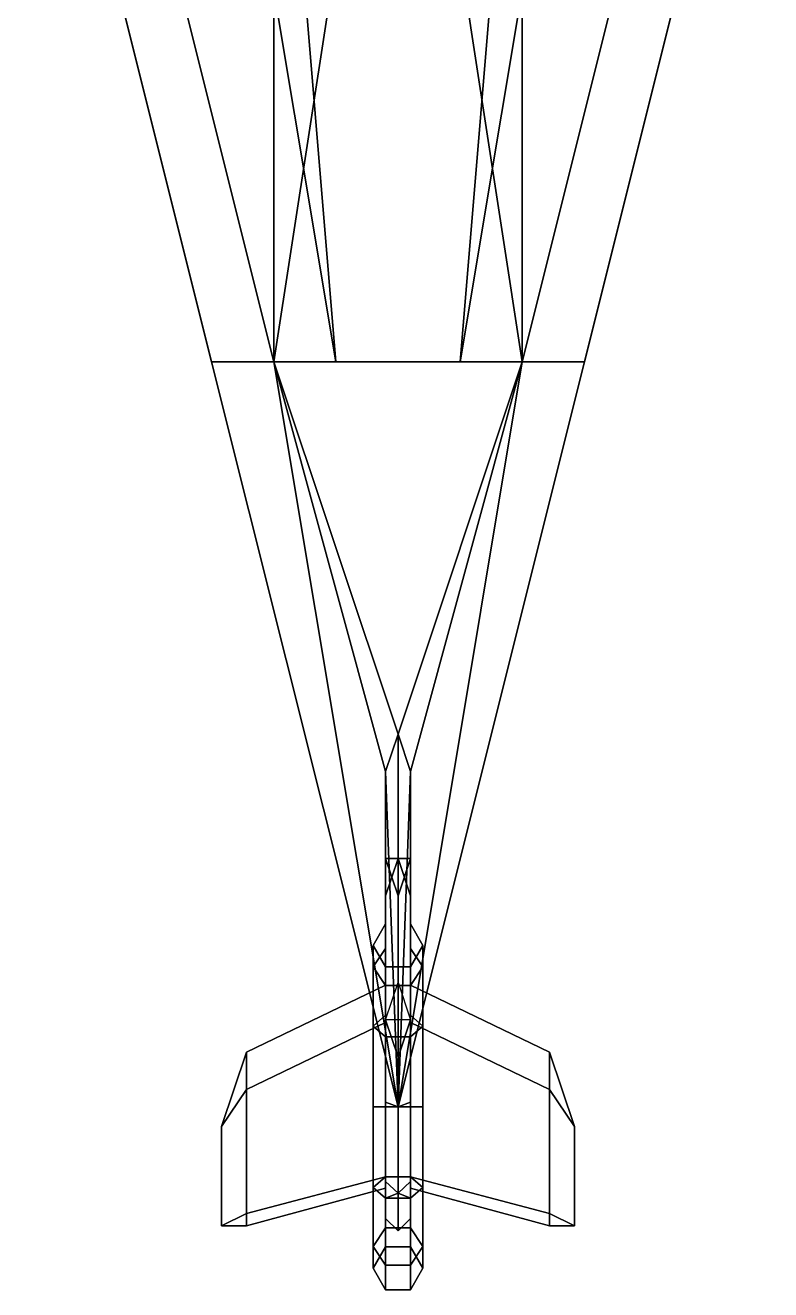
# Model space of a CAD drawing. Extents: x -3.5 to 2, y -9.7 to 4.8.
# Drawn here: x -1.5 to 1.5, y -9.74 to -4.65 of the extents above; entities that cross this region are included whole.
import ezdxf

# ---------------------------------------------------------------- set-up
doc = ezdxf.new("R2010")
doc.units = 0
doc.layers.get('0').update_dxf_attribs({"linetype": 'CONTINUOUS'})

msp = doc.modelspace()

# ---------------------------------------------------------------- linework, layer by layer
for points in [[(-0.5, -2.616, 3.25), (-0.866, -2.25, 3.25), (-1.25, -3, 2.5), (-0.5, -6, 2.5)], [(0.866, -2.25, 3.25), (0.5, -2.616, 3.25), (0.5, -6, 2.5), (1.25, -3, 2.5)], [(0, -2.75, 3.25), (-0.5, -2.616, 3.25), (-0.5, -6, 2.5)], [(0.5, -2.616, 3.25), (0, -2.75, 3.25), (0.5, -6, 2.5)], [(0, -2.75, 3.25), (-0.5, -6, 2.5), (-0.5, -6, 2.5), (0.5, -6, 2.5)], [(-1.25, -3, 1), (-0.5, -6, 1.75), (-0.75, -6, 2), (-1.5, -3, 1.25)], [(-1.5, -3, 2.25), (-0.75, -6, 2.25), (-0.5, -6, 2.5), (-1.25, -3, 2.5)], [(-1.5, -3, 2.25), (-1.5, -3, 2.2), (-0.75, -6, 2.25), (-1.5, -3, 2.25)], [(-1.5, -3, 2.2), (-1.125, -4.5, 1.85), (-0.75, -6, 2.25), (-1.5, -3, 2.2)], [(-1.5, -3, 1.25), (-0.75, -6, 2), (-1.125, -4.5, 1.85), (-1.5, -3, 1.25)], [(1.25, -3, 1), (0.5, -6, 1.75), (-0.5, -6, 1.75), (-1.25, -3, 1)], [(-0.5, -3), (-0.25, -6, 1.5), (-0.25, -6, 1.75), (-0.75, -3, 1)], [(-0.75, -3, 1), (-0.25, -6, 1.75), (0.25, -6, 1.75), (0.75, -3, 1)], [(0.5, -3), (0.25, -6, 1.5), (-0.25, -6, 1.5), (-0.5, -3)], [(0.25, -6, 1.75), (0.25, -6, 1.5), (0.5, -3), (0.75, -3, 1)], [(0.75, -6, 2), (0.5, -6, 1.75), (1.25, -3, 1), (1.5, -3, 1.25)], [(0.5, -6, 2.5), (0.75, -6, 2.25), (1.5, -3, 2.25), (1.25, -3, 2.5)], [(1.5, -3, 2.25), (0.75, -6, 2.25), (0.75, -6, 2.25), (1.5, -3, 2.2)], [(1.5, -3, 2.2), (0.75, -6, 2.25), (0.75, -6, 2.25), (1.125, -4.5, 1.85)], [(1.125, -4.5, 1.85), (0.75, -6, 2), (1.5, -3, 1.25), (1.125, -4.5, 1.85)], [(-1.125, -4.5, 1.85), (-0.75, -6, 2), (-0.75, -6, 2.25), (-1.125, -4.5, 1.85)], [(0.75, -6, 2.25), (0.75, -6, 2), (1.125, -4.5, 1.85)], [(-0.75, -6, 2), (-0.5, -6, 1.75), (0, -9, 2)], [(-0.75, -6, 2.25), (-0.75, -6, 2), (0, -9, 2), (0, -9, 2.25)], [(-0.75, -6, 2.25), (0, -9, 2.25), (0, -9, 2.25), (-0.5, -6, 2.5)], [(0, -9, 2), (-0.5, -6, 1.75), (0.5, -6, 1.75), (0, -9, 2)], [(-0.5, -6, 2.5), (0, -7.5, 2.4), (0, -7.5, 2.4), (0.5, -6, 2.5)], [(0, -7.5, 2.4), (-0.5, -6, 2.5), (-0.5, -6, 2.5), (-0.05, -7.65, 2.4)], [(-0.05, -7.65, 2.4), (-0.5, -6, 2.5), (-0.5, -6, 2.5), (0, -9, 2.25)], [(-0.25, -6, 1.75), (-0.25, -6, 1.5), (0.25, -6, 1.5), (0.25, -6, 1.75)], [(0, -9, 2), (0.5, -6, 1.75), (0.75, -6, 2), (0, -9, 2)], [(0, -9, 2), (0.75, -6, 2), (0.75, -6, 2.25), (0, -9, 2.25)], [(0, -9, 2.25), (0, -9, 2.25), (0.75, -6, 2.25), (0.5, -6, 2.5)], [(0.05, -7.65, 2.4), (0.5, -6, 2.5), (0.5, -6, 2.5), (0, -7.5, 2.4)], [(0, -9, 2.25), (0.5, -6, 2.5), (0.5, -6, 2.5), (0.05, -7.65, 2.4)], [(0, -8, 3), (0, -7.5, 2.4), (-0.05, -7.65, 2.4), (-0.05, -8.15, 3)], [(0.05, -8.15, 3), (0.05, -7.65, 2.4), (0, -7.5, 2.4), (0, -8, 3)], [(-0.05, -7.65, 2.4), (-0.05, -8.6317, 2.6121), (-0.05, -8.3621, 2.8817), (-0.05, -8.15, 3)], [(0, -9, 2.25), (-0.05, -8.9821, 2.5182), (-0.05, -8.6317, 2.6121), (-0.05, -7.65, 2.4)], [(0.05, -8.9821, 2.5182), (0, -9, 2.25), (0.05, -7.65, 2.4), (0.05, -8.6317, 2.6121)], [(0.05, -8.6317, 2.6121), (0.05, -7.65, 2.4), (0.05, -8.15, 3), (0.05, -8.3621, 2.8817)], [(0, -8.5, 4.5), (0, -8, 3), (-0.05, -8.15, 3), (-0.05, -8.65, 4.5)], [(-0.05, -8, 4.5), (-0.05, -8.65, 4.5), (0, -8.8, 4.6), (0, -8.15, 4.6)], [(0.05, -8, 4.5), (-0.05, -8, 4.5), (0, -8.15, 4.6), (0.05, -8, 4.5)], [(0.05, -8, 4.5), (0.05, -8.65, 4.5), (-0.05, -8.65, 4.5), (-0.05, -8, 4.5)], [(0.05, -8.65, 4.5), (0.05, -8.15, 3), (0, -8, 3), (0, -8.5, 4.5)], [(0, -8.15, 4.6), (0, -8.8, 4.6), (0.05, -8.65, 4.5), (0.05, -8, 4.5)], [(-0.05, -8.15, 3), (-0.05, -8.2634, 3.25), (-0.05, -8.3621, 3.6183), (-0.05, -8.65, 4.5)], [(-0.05, -8.15, 3), (-0.05, -8.3621, 2.8817), (-0.05, -8.2634, 3.25), (-0.05, -8.15, 3)], [(0.05, -8.3621, 2.8817), (0.05, -8.15, 3), (0.05, -8.15, 3), (0.05, -8.2634, 3.25)], [(0.05, -8.2634, 3.25), (0.05, -8.15, 3), (0.05, -8.65, 4.5), (0.05, -8.3621, 3.6183)], [(-0.05, -8.3621, 2.8817), (-0.1, -8.4371, 2.925), (-0.1, -8.35, 3.25), (-0.05, -8.2634, 3.25)], [(-0.05, -8.2634, 3.25), (-0.1, -8.35, 3.25), (-0.1, -8.4371, 3.575), (-0.05, -8.3621, 3.6183)], [(0.1, -8.4371, 2.925), (0.05, -8.3621, 2.8817), (0.05, -8.2634, 3.25), (0.1, -8.35, 3.25)], [(0.1, -8.35, 3.25), (0.05, -8.2634, 3.25), (0.05, -8.3621, 3.6183), (0.1, -8.4371, 3.575)], [(-0.1, -8.4371, 2.925), (-0.05, -8.5121, 2.9683), (-0.05, -8.4366, 3.25), (-0.1, -8.35, 3.25)], [(-0.1, -8.35, 3.25), (-0.05, -8.4366, 3.25), (-0.05, -8.5121, 3.5317), (-0.1, -8.4371, 3.575)], [(-0.05, -8.6317, 2.6121), (-0.1, -8.675, 2.6871), (-0.1, -8.4371, 2.925), (-0.05, -8.3621, 2.8817)], [(-0.05, -8.3621, 3.6183), (-0.1, -8.4371, 3.575), (-0.1, -8.675, 3.8129), (-0.05, -8.6317, 3.8879)], [(-0.05, -8.65, 4.5), (-0.05, -8.3621, 3.6183), (-0.05, -8.6317, 3.8879), (-0.05, -8.65, 4.5)], [(0.05, -8.5121, 2.9683), (0.1, -8.4371, 2.925), (0.1, -8.35, 3.25), (0.05, -8.4366, 3.25)], [(0.05, -8.4366, 3.25), (0.1, -8.35, 3.25), (0.1, -8.4371, 3.575), (0.05, -8.5121, 3.5317)], [(0.1, -8.675, 2.6871), (0.05, -8.6317, 2.6121), (0.05, -8.3621, 2.8817), (0.1, -8.4371, 2.925)], [(0.1, -8.4371, 3.575), (0.05, -8.3621, 3.6183), (0.05, -8.6317, 3.8879), (0.1, -8.675, 3.8129)], [(0.05, -8.3621, 3.6183), (0.05, -8.3621, 3.6183), (0.05, -8.65, 4.5), (0.05, -8.6317, 3.8879)], [(-0.1, -8.675, 2.6871), (-0.05, -8.7183, 2.7621), (-0.05, -8.5121, 2.9683), (-0.1, -8.4371, 2.925)], [(-0.1, -8.4371, 3.575), (-0.05, -8.5121, 3.5317), (-0.05, -8.7183, 3.7379), (-0.1, -8.675, 3.8129)], [(-0.05, -8.5121, 2.9683), (0.05, -8.5121, 2.9683), (0.05, -8.4366, 3.25), (-0.05, -8.4366, 3.25)], [(-0.05, -8.4366, 3.25), (0.05, -8.4366, 3.25), (0.05, -8.5121, 3.5317), (-0.05, -8.5121, 3.5317)], [(0.05, -8.7183, 2.7621), (0.1, -8.675, 2.6871), (0.1, -8.4371, 2.925), (0.05, -8.5121, 2.9683)], [(0.05, -8.5121, 3.5317), (0.1, -8.4371, 3.575), (0.1, -8.675, 3.8129), (0.05, -8.7183, 3.7379)], [(-0.61, -8.78, 4.05), (-0.05, -8.51, 4.05), (-0.05, -8.66, 4), (-0.61, -8.93, 4)], [(-0.61, -8.93, 4.1), (-0.05, -8.66, 4.1), (-0.05, -8.51, 4.05), (-0.61, -8.78, 4.05)], [(-0.05, -8.7183, 2.7621), (0.05, -8.7183, 2.7621), (0.05, -8.5121, 2.9683), (-0.05, -8.5121, 2.9683)], [(-0.05, -8.5121, 3.5317), (0.05, -8.5121, 3.5317), (0.05, -8.7183, 3.7379), (-0.05, -8.7183, 3.7379)], [(0.61, -8.78, 4.05), (0.05, -8.51, 4.05), (0.05, -8.66, 4.1), (0.61, -8.93, 4.1)], [(0.61, -8.93, 4), (0.05, -8.66, 4), (0.05, -8.51, 4.05), (0.61, -8.78, 4.05)], [(-0.05, -9, 2.5134), (-0.1, -9, 2.6), (-0.1, -8.675, 2.6871), (-0.05, -8.6317, 2.6121)], [(-0.05, -8.6317, 3.8879), (-0.1, -8.675, 3.8129), (-0.1, -9, 3.9), (-0.05, -9, 3.9866)], [(-0.05, -8.65, 4.5), (-0.05, -8.6317, 3.8879), (-0.05, -9, 3.9866), (-0.05, -9.45, 4.5)], [(-0.05, -8.65, 4.5), (-0.05, -9.45, 4.5), (0, -9.5, 4.6), (0, -8.8, 4.6)], [(0, -8.8, 4.6), (0, -9.5, 4.6), (0.05, -9.45, 4.5), (0.05, -8.65, 4.5)], [(0.1, -9, 2.6), (0.05, -9, 2.5134), (0.05, -8.6317, 2.6121), (0.1, -8.675, 2.6871)], [(0.1, -8.675, 3.8129), (0.05, -8.6317, 3.8879), (0.05, -9, 3.9866), (0.1, -9, 3.9)], [(0.05, -8.6317, 3.8879), (0.05, -8.65, 4.5), (0.05, -9.45, 4.5), (0.05, -9, 3.9866)], [(-0.61, -9.43, 4.1), (-0.05, -9.2815, 4.1), (-0.05, -8.66, 4.1), (-0.61, -8.93, 4.1)], [(-0.61, -8.93, 4), (-0.05, -8.66, 4), (-0.05, -9.2815, 4), (-0.61, -9.43, 4)], [(-0.1, -9, 2.6), (-0.05, -9, 2.6866), (-0.05, -8.7183, 2.7621), (-0.1, -8.675, 2.6871)], [(-0.1, -8.675, 3.8129), (-0.05, -8.7183, 3.7379), (-0.05, -9, 3.8134), (-0.1, -9, 3.9)], [(0.61, -8.93, 4.1), (0.05, -8.66, 4.1), (0.05, -9.2815, 4.1), (0.61, -9.43, 4.1)], [(0.61, -9.43, 4), (0.05, -9.2815, 4), (0.05, -8.66, 4), (0.61, -8.93, 4)], [(0.05, -9, 2.6866), (0.1, -9, 2.6), (0.1, -8.675, 2.6871), (0.05, -8.7183, 2.7621)], [(0.05, -8.7183, 3.7379), (0.1, -8.675, 3.8129), (0.1, -9, 3.9), (0.05, -9, 3.8134)], [(-0.05, -9, 2.6866), (0.05, -9, 2.6866), (0.05, -8.7183, 2.7621), (-0.05, -8.7183, 2.7621)], [(-0.05, -8.7183, 3.7379), (0.05, -8.7183, 3.7379), (0.05, -9, 3.8134), (-0.05, -9, 3.8134)], [(-0.71, -9.08, 4.05), (-0.71, -9.08, 4.05), (-0.61, -8.93, 4.1), (-0.61, -8.78, 4.05)], [(-0.61, -8.78, 4.05), (-0.61, -8.93, 4), (-0.71, -9.08, 4.05)], [(0.71, -9.08, 4.05), (0.71, -9.08, 4.05), (0.61, -8.93, 4), (0.61, -8.78, 4.05)], [(0.61, -8.78, 4.05), (0.61, -8.93, 4.1), (0.71, -9.08, 4.05)], [(-0.61, -8.93, 4), (-0.61, -9.43, 4), (-0.71, -9.48, 4.05), (-0.71, -9.08, 4.05)], [(-0.71, -9.08, 4.05), (-0.71, -9.48, 4.05), (-0.61, -9.43, 4.1), (-0.61, -8.93, 4.1)], [(0.71, -9.08, 4.05), (0.71, -9.48, 4.05), (0.61, -9.43, 4), (0.61, -8.93, 4)], [(0.61, -8.93, 4.1), (0.61, -9.43, 4.1), (0.71, -9.48, 4.05), (0.71, -9.08, 4.05)], [(-0.1, -9.325, 2.6871), (-0.05, -9.2817, 2.7621), (-0.05, -9, 2.6866), (-0.1, -9, 2.6)], [(-0.05, -9.3683, 2.6121), (-0.1, -9.325, 2.6871), (-0.1, -9, 2.6), (-0.05, -9, 2.5134)], [(-0.1, -9, 3.9), (-0.05, -9, 3.8134), (-0.05, -9.2817, 3.7379), (-0.1, -9.325, 3.8129)], [(-0.05, -9, 3.9866), (-0.1, -9, 3.9), (-0.1, -9.325, 3.8129), (-0.05, -9.3683, 3.8879)], [(-0.05, -8.9821, 2.5182), (0, -9, 2.25), (0, -9, 2.25), (0, -9, 2.5134)], [(0, -9, 2.5134), (-0.05, -9, 2.5134), (-0.05, -9, 2.5134), (-0.05, -8.9821, 2.5182)], [(-0.05, -9.2817, 2.7621), (0.05, -9.2817, 2.7621), (0.05, -9, 2.6866), (-0.05, -9, 2.6866)], [(0.05, -9.3683, 2.6121), (-0.05, -9.3683, 2.6121), (-0.05, -9, 2.5134), (0.05, -9, 2.5134)], [(-0.05, -9, 3.8134), (0.05, -9, 3.8134), (0.05, -9.2817, 3.7379), (-0.05, -9.2817, 3.7379)], [(-0.05, -9.45, 4.5), (-0.05, -9, 3.9866), (-0.05, -9.3015, 3.9058), (-0.05, -9.45, 4.5)], [(0.05, -9, 2.5134), (0, -9, 2.5134), (0, -9, 2.5134), (0.05, -8.9821, 2.5182)], [(0, -9, 2.5134), (0, -9, 2.25), (0, -9, 2.25), (0.05, -8.9821, 2.5182)], [(0.05, -9.2817, 2.7621), (0.1, -9.325, 2.6871), (0.1, -9, 2.6), (0.05, -9, 2.6866)], [(0.1, -9.325, 2.6871), (0.05, -9.3683, 2.6121), (0.05, -9, 2.5134), (0.1, -9, 2.6)], [(0.05, -9, 3.8134), (0.1, -9, 3.9), (0.1, -9.325, 3.8129), (0.05, -9.2817, 3.7379)], [(0.1, -9, 3.9), (0.05, -9, 3.9866), (0.05, -9.3683, 3.8879), (0.1, -9.325, 3.8129)], [(0.05, -9, 3.9866), (0.05, -9.45, 4.5), (0.05, -9.45, 4.5), (0.05, -9.3015, 3.9058)], [(-0.61, -9.43, 4), (-0.05, -9.2815, 4), (-0.05, -9.3283, 4.05), (-0.61, -9.48, 4.05)], [(-0.61, -9.48, 4.05), (-0.05, -9.3283, 4.05), (-0.05, -9.2815, 4.1), (-0.61, -9.43, 4.1)], [(-0.1, -9.5629, 2.925), (-0.05, -9.4879, 2.9683), (-0.05, -9.2817, 2.7621), (-0.1, -9.325, 2.6871)], [(-0.1, -9.325, 3.8129), (-0.05, -9.2817, 3.7379), (-0.05, -9.4879, 3.5317), (-0.1, -9.5629, 3.575)], [(-0.05, -9.4879, 2.9683), (0.05, -9.4879, 2.9683), (0.05, -9.2817, 2.7621), (-0.05, -9.2817, 2.7621)], [(-0.05, -9.2817, 3.7379), (0.05, -9.2817, 3.7379), (0.05, -9.4879, 3.5317), (-0.05, -9.4879, 3.5317)], [(-0.05, -9.45, 4.5), (-0.05, -9.3015, 3.9058), (0, -9.3483, 3.8933), (0, -9.5, 4.5)], [(-0.05, -9.3015, 3.9058), (-0.05, -9.3015, 3.9058), (-0.05, -9.3683, 3.8879), (0, -9.3483, 3.8933)], [(0, -9.5, 4.5), (0, -9.3483, 3.8933), (0.05, -9.3015, 3.9058), (0.05, -9.45, 4.5)], [(0.05, -9.3015, 3.9058), (0.05, -9.3015, 3.9058), (0, -9.3483, 3.8933), (0.05, -9.3683, 3.8879)], [(0.61, -9.43, 4.1), (0.05, -9.2815, 4.1), (0.05, -9.3283, 4.05), (0.61, -9.48, 4.05)], [(0.61, -9.48, 4.05), (0.05, -9.3283, 4.05), (0.05, -9.2815, 4), (0.61, -9.43, 4)], [(0.05, -9.4879, 2.9683), (0.1, -9.5629, 2.925), (0.1, -9.325, 2.6871), (0.05, -9.2817, 2.7621)], [(0.05, -9.2817, 3.7379), (0.1, -9.325, 3.8129), (0.1, -9.5629, 3.575), (0.05, -9.4879, 3.5317)], [(-0.05, -9.6379, 2.8817), (-0.1, -9.5629, 2.925), (-0.1, -9.325, 2.6871), (-0.05, -9.3683, 2.6121)], [(-0.05, -9.3683, 3.8879), (-0.1, -9.325, 3.8129), (-0.1, -9.5629, 3.575), (-0.05, -9.6379, 3.6183)], [(0, -9.3483, 3.8933), (0, -9.3483, 3.8933), (-0.05, -9.3683, 3.8879), (0.05, -9.3683, 3.8879)], [(0.1, -9.5629, 2.925), (0.05, -9.6379, 2.8817), (0.05, -9.3683, 2.6121), (0.1, -9.325, 2.6871)], [(0.1, -9.325, 3.8129), (0.05, -9.3683, 3.8879), (0.05, -9.6379, 3.6183), (0.1, -9.5629, 3.575)], [(0.05, -9.6379, 2.8817), (-0.05, -9.6379, 2.8817), (-0.05, -9.3683, 2.6121), (0.05, -9.3683, 2.6121)], [(0.05, -9.3683, 3.8879), (-0.05, -9.3683, 3.8879), (-0.05, -9.6379, 3.6183), (0.05, -9.6379, 3.6183)], [(-0.61, -9.43, 4), (-0.61, -9.48, 4.05), (-0.61, -9.48, 4.05), (-0.71, -9.48, 4.05)], [(-0.71, -9.48, 4.05), (-0.61, -9.48, 4.05), (-0.61, -9.48, 4.05), (-0.61, -9.43, 4.1)], [(-0.05, -9.45, 4.5), (0, -9.5, 4.5), (0, -9.5, 4.5), (0, -9.5, 4.6)], [(0, -9.5, 4.6), (0, -9.5, 4.5), (0, -9.5, 4.5), (0.05, -9.45, 4.5)], [(0.71, -9.48, 4.05), (0.61, -9.48, 4.05), (0.61, -9.48, 4.05), (0.61, -9.43, 4)], [(0.61, -9.43, 4.1), (0.61, -9.48, 4.05), (0.61, -9.48, 4.05), (0.71, -9.48, 4.05)], [(-0.1, -9.65, 3.25), (-0.05, -9.5634, 3.25), (-0.05, -9.4879, 2.9683), (-0.1, -9.5629, 2.925)], [(-0.1, -9.5629, 3.575), (-0.05, -9.4879, 3.5317), (-0.05, -9.5634, 3.25), (-0.1, -9.65, 3.25)], [(-0.05, -9.5634, 3.25), (0.05, -9.5634, 3.25), (0.05, -9.4879, 2.9683), (-0.05, -9.4879, 2.9683)], [(-0.05, -9.4879, 3.5317), (0.05, -9.4879, 3.5317), (0.05, -9.5634, 3.25), (-0.05, -9.5634, 3.25)], [(0.05, -9.5634, 3.25), (0.1, -9.65, 3.25), (0.1, -9.5629, 2.925), (0.05, -9.4879, 2.9683)], [(0.05, -9.4879, 3.5317), (0.1, -9.5629, 3.575), (0.1, -9.65, 3.25), (0.05, -9.5634, 3.25)], [(-0.05, -9.7366, 3.25), (-0.1, -9.65, 3.25), (-0.1, -9.5629, 2.925), (-0.05, -9.6379, 2.8817)], [(-0.05, -9.6379, 3.6183), (-0.1, -9.5629, 3.575), (-0.1, -9.65, 3.25), (-0.05, -9.7366, 3.25)], [(0.1, -9.65, 3.25), (0.05, -9.7366, 3.25), (0.05, -9.6379, 2.8817), (0.1, -9.5629, 2.925)], [(0.1, -9.5629, 3.575), (0.05, -9.6379, 3.6183), (0.05, -9.7366, 3.25), (0.1, -9.65, 3.25)], [(0.05, -9.7366, 3.25), (-0.05, -9.7366, 3.25), (-0.05, -9.6379, 2.8817), (0.05, -9.6379, 2.8817)], [(0.05, -9.6379, 3.6183), (-0.05, -9.6379, 3.6183), (-0.05, -9.7366, 3.25), (0.05, -9.7366, 3.25)]]:
    msp.add_3dface(points)

doc.saveas('drawing.dxf')
